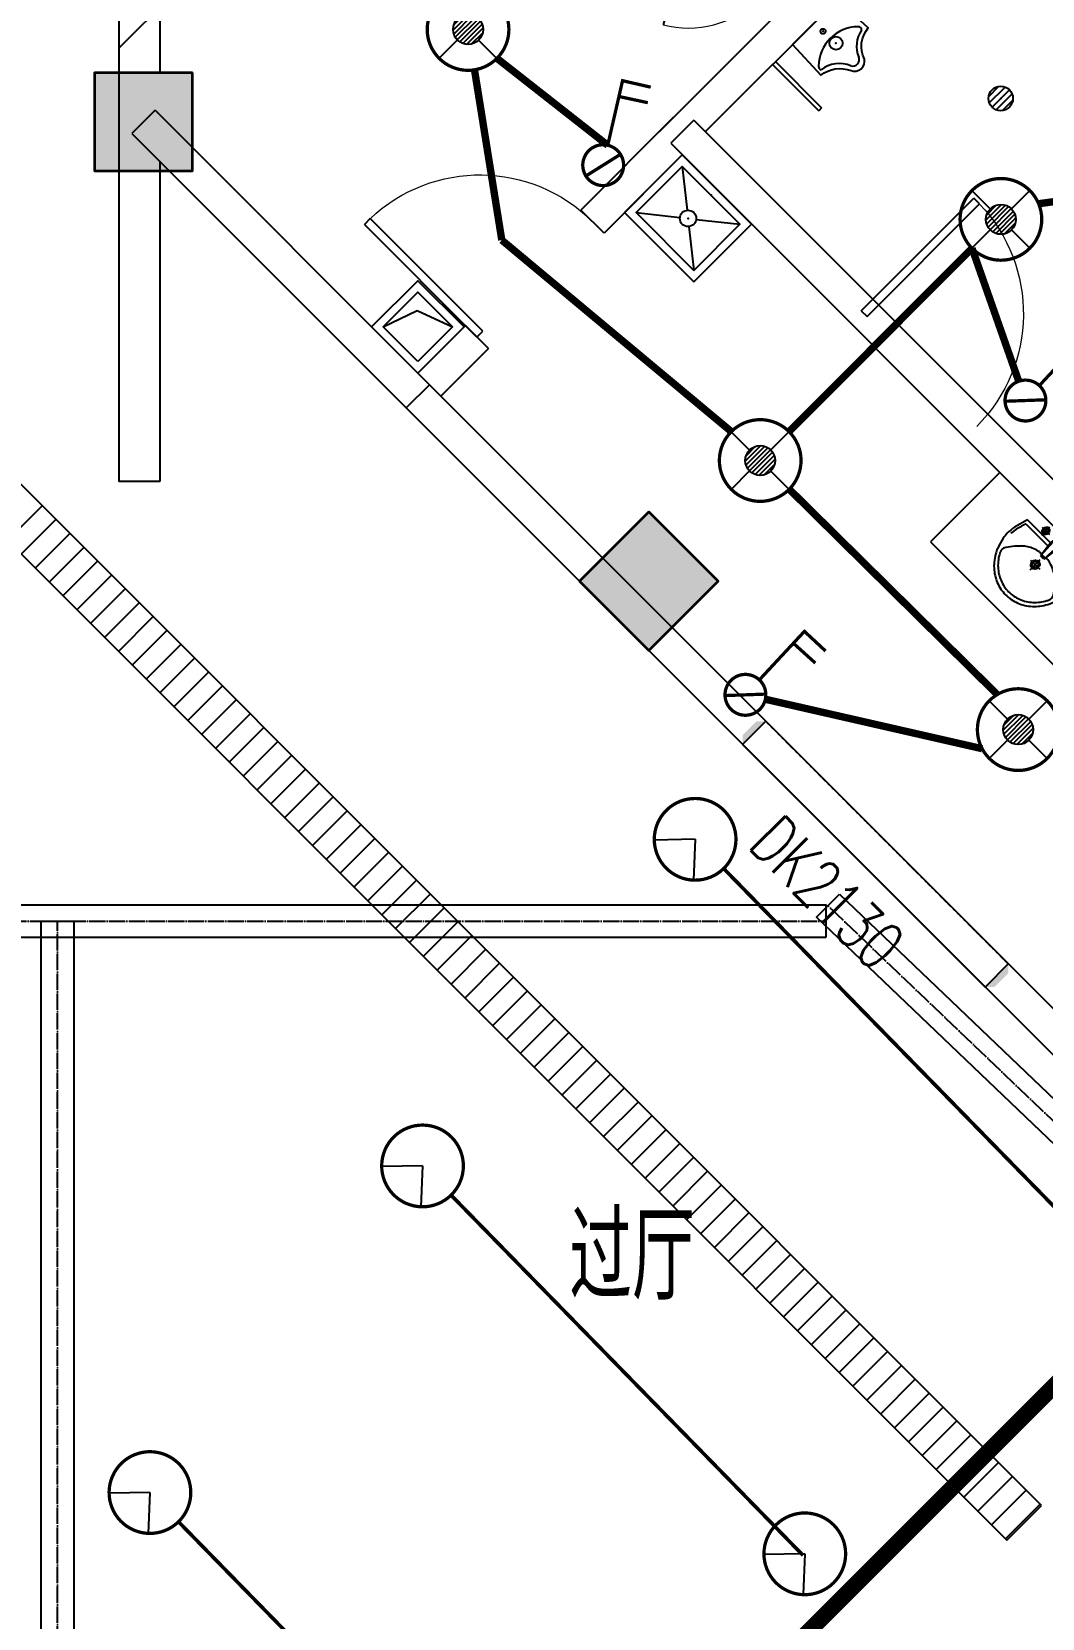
# Model space of a CAD drawing. Extents: x 815029915 to 815825525, y 579155098 to 579748855.
# Drawn here: x 815352839 to 815359026, y 579578027 to 579587735 of the extents above; entities that cross this region are included whole.
import ezdxf

# ---------------------------------------------------------------- set-up
doc = ezdxf.new("R2010")
doc.units = 0
doc.header["$LTSCALE"] = 100
doc.header["$MEASUREMENT"] = 0
doc.linetypes.add('DASH', pattern=[0.35, 0.25, -0.1])
doc.linetypes.add('DOTE', pattern=[2.42, 2, -0.2, 0.02, -0.2])
for name, color, linetype in [('COLUMN', 9, 'Continuous'), ('DIM_SYMB', 3, 'Continuous'), ('E-CAPL-1', 7, 'Continuous'), ('E-TEXT-PLAN', 7, 'Continuous'), ('E-TEXT-PLAN-DER', 7, 'Continuous'), ('LATRINE', 6, 'Continuous'), ('LVTRY', 6, 'Continuous'), ('SPACE', 7, 'Continuous'), ('WALL', 9, 'Continuous'), ('WINDOW', 4, 'Continuous'), ('WINDOW_TEXT', 7, 'Continuous'), ('zm', 1, 'Continuous'), ('电-强电平面-线缆', 3, 'Continuous'), ('电-桥架', 4, 'Continuous'), ('电动挡烟垂壁', 4, 'Continuous'), ('设备-照明', 3, 'Continuous')]:
    doc.layers.add(name, color=color, linetype=linetype)
doc.layers.add('柱填充', color=9, linetype='Continuous', lineweight=18)
doc.layers.add('砼柱', color=2, linetype='Continuous', lineweight=35)
doc.styles.add('_TCH_SPACE', font='SIMPLEX', dxfattribs={"height": 5, "bigfont": 'GBCBIG'})
doc.styles.add('_TCH_WINDOW', font='SIMPLEX', dxfattribs={"height": 3.5, "bigfont": 'GBCBIG'})
doc.styles.add('IDQSTYLE', font='txt.shx', dxfattribs={"width": 0.7, "bigfont": 'hztxt.shx'})

# ---------------------------------------------------------------- blocks, each defined once
blk = doc.blocks.new('HC000088')
at = {"color": 0}
for q in [(-1.718, -1.817), (1.718, -1.817)]:
    blk.add_line((0, 0), q, dxfattribs=at)
at = {"color": 0, "linetype": 'Continuous', "const_width": 0.2}
blk.add_lwpolyline([(2.5, 0, 0.198912), (1.768, 1.768, 0.198912), (0, 2.5, 0.198912), (-1.768, 1.768, 0.198912), (-2.5, 0, 0.198912), (-1.768, -1.768, 0.198912), (0, -2.5, 0.198912), (1.768, -1.768, 0.198912)], format="xyb", close=True, dxfattribs=at)
at = {"layer": 'E-TEXT-PLAN-DER', "color": 0, "style": 'IDQSTYLE', "width": 0.7}
blk.add_attdef('PSFHATT', (4.5, -2.5), '', height=2.5, dxfattribs=at)
blk = doc.blocks.new('*X32')
at = {"color": 0, "linetype": 'Continuous'}
for p, q in [((279.942, 223.091), (280.898, 224.047)), ((279.985, 222.851), (281.137, 224.003)), ((279.987, 223.418), (280.57, 224.002)), ((280.074, 222.657), (281.331, 223.914)), ((280.197, 222.498), (281.491, 223.791)), ((280.352, 222.369), (281.619, 223.637)), ((280.54, 222.274), (281.714, 223.449)), ((280.77, 222.222), (281.767, 223.218)), ((281.076, 222.245), (281.744, 222.913))]:
    blk.add_line(p, q, dxfattribs=at)
blk = doc.blocks.new('HC000061')
at = {"color": 0, "linetype": 'Continuous'}
for p, q in [((-0.656, 0.638), (-1.771, 1.764)), ((1.768, 1.768), (0.647, 0.647)), ((-0.655, -0.638), (-1.771, -1.764)), ((0.647, -0.647), (1.768, -1.768))]:
    blk.add_line(p, q, dxfattribs=at)
at = {"color": 0, "linetype": 'Continuous', "const_width": 0.2}
blk.add_lwpolyline([(1.768, -1.768, 0.198912), (2.5, 0, 0.198912), (1.768, 1.768, 0.198912), (0, 2.5, 0.198912), (-1.768, 1.768, 0.198912), (-2.5, 0, 0.198912), (-1.768, -1.768, 0.198912), (0, -2.5, 0.198912)], format="xyb", close=True, dxfattribs=at)
at = {"color": 0, "linetype": 'Continuous'}
blk.add_circle((0, 0), 0.915, dxfattribs=at)
blk.add_blockref('*X32', (-280.856, -223.133), dxfattribs=at)
at = {"layer": 'E-TEXT-PLAN-DER', "color": 0, "style": 'IDQSTYLE', "width": 0.7}
blk.add_attdef('PSFHATT', (4.5, -2.5), '', height=2.5, dxfattribs=at)
blk = doc.blocks.new('HC000108')
at = {"color": 0, "linetype": 'Continuous', "const_width": 0.2}
for points in [[(0.884, 2.134), (3.75, 5), (5, 3.75)], [(3.053, 4.294), (4.345, 3.038)], [(-1.25, 1.25), (1.151, 1.25)]]:
    blk.add_lwpolyline(points, dxfattribs=at)
blk.add_lwpolyline([(0.884, 0.366, 0.198912), (1.25, 1.25, 0.198912), (0.884, 2.134, 0.198912), (0, 2.5, 0.198912), (-0.884, 2.134, 0.198912), (-1.25, 1.25, 0.198912), (-0.884, 0.366, 0.198912), (0, 0, 0.198912)], format="xyb", close=True, dxfattribs=at)
at = {"layer": 'E-TEXT-PLAN-DER', "color": 0, "style": 'IDQSTYLE', "width": 0.7}
blk.add_attdef('PSFHATT', (7, 0), '', height=2.5, dxfattribs=at)
blk = doc.blocks.new('$lvtry$00000191')
at = {"color": 0}
for p, q in [((-250, -50, 0), (-39, -218.8, 0)), ((39, -218.8, 0), (250, -50, 0)), ((-250, -450, 0), (-39, -281.2, 0)), ((39, -281.2, 0), (250, -450, 0))]:
    blk.add_line(p, q, dxfattribs=at)
at = {"color": 0, "elevation": 0}
for points in [[(300, -500), (300, 0), (-300, 0), (-300, -500)], [(250, -450), (250, -50), (-250, -50), (-250, -450)]]:
    blk.add_lwpolyline(points, close=True, dxfattribs=at)
at = {"color": 0}
blk.add_circle((0, -250, 0), 50, dxfattribs=at)
for p in [(0, -50, 0), (0, -250, 0)]:
    blk.add_point(p, dxfattribs=at)
blk = doc.blocks.new('$lvtry$00000171')
for p, q in [((-74.2, 10.6), (-10.6, 74.2)), ((-69.8, -27.4), (27.4, 69.8)), ((-53, -53), (53, 53)), ((-27.4, -69.8), (69.8, 27.4)), ((10.6, -74.2), (74.2, -10.6))]:
    blk.add_line(p, q)
blk.add_circle((0, 0), 75)
blk.add_point((0, 0))
blk = doc.blocks.new('$DorLib2D$00000001')
for p, q in [((0.45, 0.975), (0.5, 0.975)), ((0.45, 0), (0.45, 0.975)), ((0.5, 0), (0.5, 0.975)), ((0.5, 0), (0.45, 0))]:
    blk.add_line(p, q)
at = {"lineweight": 13}
blk.add_arc((0.475, 0), 0.975, 91.46928, 180, dxfattribs=at)
blk = doc.blocks.new('$lvtry$00000227')
at = {"color": 0}
blk.add_line((-180.9, -233.6), (-180.9, -233.6), dxfattribs=at)
blk.add_lwpolyline([(52.9, -374.4, -0.307493), (204.8, -256.5), (195.1, 0), (-195.1, 0), (-205.1, -255.8, -0.265776), (-54.3, -365.7, 0.591279)], format="xyb", close=True, dxfattribs=at)
for centre, radius in [((-5.6, -75), 15.8), ((-0.7, -182), 40.3)]:
    blk.add_circle(centre, radius, dxfattribs=at)
for centre, radius, start, end in [((-4.8, -381.5), 244.6, 45.41426, 134.58574), ((-160.6, -223.5), 22.7, 134.58574, 206.45735), ((-200.2, -411.9), 179.3, 22.29844, 83.80425), ((198.8, -407.2), 174, 100.56764, 157.70342), ((152.7, -221.8), 20.3, 314.58574, 45.41426), ((1.2, -326.2), 39.6, 206.43535, 337.70342)]:
    blk.add_arc(centre, radius, start, end, dxfattribs=at)
for p in [(-5.6, -75), (-0.7, -182)]:
    blk.add_point(p, dxfattribs=at)
blk = doc.blocks.new('$TCHSYS$APDOOR2D')
blk.add_line((0.5, 0), (0, 0.866))
at = {"lineweight": 13}
blk.add_arc((0.5, 0), 1, 120, 180, dxfattribs=at)
blk = doc.blocks.new('$lvtry$00000192')
for p, q in [((-108.1, -66.5, 0), (-108.9, 2.9, 0)), ((110.7, -65.7, 0), (109.9, 3.7, 0)), ((-236, -86.3, 0), (-246.3, -114.4, 0)), ((-233.9, -86.3, 0), (-25.8, -86.3, 0)), ((-143.2, -32.2, 0), (-73.8, -31.4, 0)), ((-28.8, -62.5, 0), (-28.1, -68.3, 0)), ((-28.1, -68.3, 0), (-16.6, -160.3, 0)), ((-22.8, -20.9, 0), (-16.6, -160.3, 0)), ((-22, -39.7, 0), (0.7, -39.9, 0)), ((23.4, -40.2, 0), (0.7, -39.9, 0)), ((24.7, -21.5, 0), (15.1, -160.6, 0)), ((29.8, -62.5, 0), (15.1, -160.6, 0)), ((26.2, -86.3, 0), (243.8, -86.3, 0)), ((75.6, -31.5, 0), (145, -30.6, 0)), ((243.8, -86.3, 0), (272.5, -164.2, 0)), ((243.8, -86.3, 0), (263.6, -140.1, 0)), ((-255.8, -140.1, 0), (-263.7, -185.4, 0)), ((-263.7, -185.4, 0), (-263.6, -189.8, 0)), ((-255.8, -140.1, 0), (-246.3, -114.4, 0)), ((-16.9, -150.7, 0), (-0.6, -150.9, 0)), ((-16.6, -160.3, 0), (-0.7, -160.4, 0)), ((15.1, -160.6, 0), (-0.7, -160.4, 0)), ((15.7, -151.1, 0), (-0.6, -150.9, 0)), ((1.4, -262.7, 0), (0.4, -177.1, 0)), ((-41.9, -220.4, 0), (43.7, -219.4, 0))]:
    blk.add_line(p, q)
at = {"elevation": 0}
blk.add_lwpolyline([(-28.8, -62.5), (-248.5, -62.5), (-275.8, -148.5, 0.044851), (-281.1, -205.8, 0.06689), (-276.1, -244.1, 0.023023), (-256.7, -304.6, 0.044853), (-242.6, -334.1, 0.043799), (-214.1, -373.7, 0.044001), (-179.4, -407.6, 0.042834), (-138.7, -435.3, 0.043018), (-94, -455.6, 0.042273), (-46.1, -468.2, 0.042347), (3.1, -472.5, 0.04234), (52.4, -468.4, 0.042268), (100.4, -456.1, 0.043003), (145.1, -436.1, 0.042821), (186, -408.5, 0.043985), (220.9, -374.9, 0.043782), (249.6, -335.4, 0.044843), (273.6, -286, 0.059205), (283.6, -245.6, 0.030672), (287.2, -189.4, 0.04375), (283.9, -150), (283.8, -149.6), (283.6, -148.5), (256.3, -62.5), (29.8, -62.5), (30.4, -58.5), (24.7, -21.5), (0.9, -21.2), (-22.8, -20.9), (-29.4, -57.8)], format="xyb", close=True, dxfattribs=at)
for centre, radius in [((-108.5, -31.8, 0), 23.8), ((-108.5, -31.8, 0), 14.2), ((110.3, -31, 0), 23.8), ((110.3, -31, 0), 14.2), ((0.9, -219.9, 0), 28.5), ((0.9, -219.9, 0), 19)]:
    blk.add_circle(centre, radius)
for centre, radius, start, end in [((-0.5, -9.7, 0), 6.83, 79.83281, 278.78235), ((1.8, -9.8, 0), 6.83, 259.83281, 98.78235), ((-23.1, -349.9, 0), 198.8, 122.02849, 131.49065), ((-5.2, -378.4, 0), 232.4, 111.75704, 122.02849), ((8.4, -412.5, 0), 269.2, 102.18672, 111.75704), ((-37.7, -199.3, 0), 51, 92.30662, 102.18672), ((-30.5, -376.8, 0), 228.7, 87.31512, 92.30662), ((42, -361.9, 0), 216.3, 92.30662, 95.91766), ((34.8, -183.2, 0), 37.4, 84.41147, 92.30662), ((19.4, -340.6, 0), 195.5, 72.88907, 84.41147), ((-5.1, -420.2, 0), 278.8, 63.17409, 72.88907), ((41.6, -327.8, 0), 175.3, 53.24077, 63.17409), ((-199.1, -650, 0), 577.4, 47.66699, 53.24077), ((-207.9, -295.5, 0), 22, 149.54655, 185.88834), ((6.7, -421.7, 0), 271, 137.46076, 149.54655), ((185.6, -585.8, 0), 513.7, 131.49065, 137.46076), ((5.8, -425.1, 0), 273.2, 33.19376, 47.66699), ((211.1, -290.8, 0), 27.9, 352.91027, 33.19376), ((-196.6, -294.3, 0), 33.4, 185.88834, 200.4186), ((-120.7, -266.1, 0), 114.4, 200.4186, 208.98613), ((-47.7, -225.6, 0), 197.8, 208.98613, 220.72281), ((8.6, -177.2, 0), 272.1, 220.72281, 230.79199), ((6.5, -186.1, 0), 260.6, 308.89161, 318.95718), ((31.1, -207.5, 0), 228, 318.95718, 329.69276), ((131.4, -266.1, 0), 111.8, 329.69276, 339.25533), ((189.3, -288.1, 0), 49.9, 339.25533, 352.91027), ((2.4, -184.8, 0), 262.2, 230.79199, 240.61156), ((1.6, -186.2, 0), 260.7, 240.61156, 250.45902), ((4, -179.4, 0), 267.8, 250.45902, 260.14676), ((3.9, -180.1, 0), 267.2, 260.14676, 269.84607), ((3.9, -180, 0), 267.3, 269.84607, 279.54402), ((3.8, -179.4, 0), 267.9, 279.54402, 289.23076), ((6.1, -186.1, 0), 260.8, 289.23076, 299.07505), ((5.4, -184.7, 0), 262.4, 299.07505, 308.89161)]:
    blk.add_arc(centre, radius, start, end)
for p in [(0.7, -39.9, 0), (0.9, -219.9, 0)]:
    blk.add_point(p)

msp = doc.modelspace()

# ---------------------------------------------------------------- hatches: boundary and pattern name
at = {"layer": 'zm'}
for points in [[(815357191.4, 579583374.4), (815357332.8, 579583515.8), (815357276.2, 579583515.8), (815357191.4, 579583430.9)], [(815358817.7, 579582030.9), (815358676.3, 579581889.4), (815358732.8, 579581889.4), (815358817.7, 579581974.3)]]:
    msp.add_hatch(color=1, dxfattribs=at).paths.add_polyline_path(points)
at = {"layer": '柱填充', "lineweight": 18}
for points in [[(815353823.5, 579587483.7), (815353223.5, 579587483.7), (815353223.5, 579586883.7), (815353823.5, 579586883.7)], [(815356617.7, 579584796.9), (815356193.5, 579584372.6), (815356617.7, 579583948.4), (815357042, 579584372.6)]]:
    msp.add_hatch(color=250, dxfattribs=at).paths.add_polyline_path(points)

# ---------------------------------------------------------------- linework, layer by layer
at = {"color": 250}
for p, q in [((815354990.7, 579585928.5), (815355198.9, 579586028.6)), ((815355198.9, 579586028.6), (815355415, 579585928.5))]:
    msp.add_line(p, q, dxfattribs=at)
for p, q in [((815351479.4, 579585833.7), (815358809.1, 579578503.9)), ((815359021.3, 579578716), (815351903.6, 579585833.7)), ((815358809.1, 579578503.9), (815359021.3, 579578716))]:
    msp.add_line(p, q)
at = {"color": 252, "linetype": 'Continuous'}
for p, q in [((815352690.7, 579584622.4), (815352902.8, 579584834.5)), ((815352775.5, 579584537.5), (815352987.7, 579584749.6)), ((815352860.4, 579584452.7), (815353072.5, 579584664.8)), ((815352945.2, 579584367.8), (815353157.4, 579584579.9)), ((815353030.1, 579584283), (815353242.2, 579584495.1)), ((815353114.9, 579584198.1), (815353327.1, 579584410.2)), ((815353199.8, 579584113.2), (815353411.9, 579584325.4)), ((815353284.6, 579584028.4), (815353496.8, 579584240.5)), ((815353369.5, 579583943.5), (815353581.6, 579584155.7)), ((815353454.3, 579583858.7), (815353666.5, 579584070.8)), ((815353539.2, 579583773.8), (815353751.3, 579583986)), ((815353624.1, 579583689), (815353836.2, 579583901.1)), ((815353708.9, 579583604.1), (815353921, 579583816.3)), ((815353793.8, 579583519.3), (815354005.9, 579583731.4)), ((815353878.6, 579583434.4), (815354090.7, 579583646.6)), ((815353963.5, 579583349.6), (815354175.6, 579583561.7)), ((815354048.3, 579583264.7), (815354260.4, 579583476.9)), ((815354133.2, 579583179.9), (815354345.3, 579583392)), ((815354218, 579583095), (815354430.2, 579583307.1)), ((815354302.9, 579583010.2), (815354515, 579583222.3)), ((815354387.7, 579582925.3), (815354599.9, 579583137.4)), ((815354472.6, 579582840.5), (815354684.7, 579583052.6)), ((815354557.4, 579582755.6), (815354769.6, 579582967.7)), ((815354642.3, 579582670.7), (815354854.4, 579582882.9)), ((815354727.1, 579582585.9), (815354939.3, 579582798)), ((815354812, 579582501), (815355024.1, 579582713.2)), ((815354896.8, 579582416.2), (815355109, 579582628.3)), ((815354981.7, 579582331.3), (815355193.8, 579582543.5)), ((815355066.5, 579582246.5), (815355278.7, 579582458.6)), ((815355151.4, 579582161.6), (815355363.5, 579582373.8)), ((815355236.3, 579582076.8), (815355448.4, 579582288.9)), ((815355321.1, 579581991.9), (815355533.2, 579582204.1)), ((815355406, 579581907.1), (815355618.1, 579582119.2)), ((815355490.8, 579581822.2), (815355702.9, 579582034.4)), ((815355575.7, 579581737.4), (815355787.8, 579581949.5)), ((815355660.5, 579581652.5), (815355872.7, 579581864.6)), ((815355745.4, 579581567.7), (815355957.5, 579581779.8)), ((815355830.2, 579581482.8), (815356042.4, 579581694.9)), ((815355915.1, 579581398), (815356127.2, 579581610.1)), ((815355999.9, 579581313.1), (815356212.1, 579581525.2)), ((815356084.8, 579581228.3), (815356296.9, 579581440.4)), ((815356169.6, 579581143.4), (815356381.8, 579581355.5)), ((815356254.5, 579581058.5), (815356466.6, 579581270.7)), ((815356339.3, 579580973.7), (815356551.5, 579581185.8)), ((815356424.2, 579580888.8), (815356636.3, 579581101)), ((815356509, 579580804), (815356721.2, 579581016.1)), ((815356593.9, 579580719.1), (815356806, 579580931.3)), ((815356678.8, 579580634.3), (815356890.9, 579580846.4)), ((815356763.6, 579580549.4), (815356975.7, 579580761.6)), ((815356848.5, 579580464.6), (815357060.6, 579580676.7)), ((815356933.3, 579580379.7), (815357145.4, 579580591.9)), ((815357018.2, 579580294.9), (815357230.3, 579580507)), ((815357103, 579580210), (815357315.1, 579580422.1)), ((815357187.9, 579580125.2), (815357400, 579580337.3)), ((815357272.7, 579580040.3), (815357484.9, 579580252.4)), ((815357357.6, 579579955.5), (815357569.7, 579580167.6)), ((815357442.4, 579579870.6), (815357654.6, 579580082.7)), ((815357527.3, 579579785.8), (815357739.4, 579579997.9)), ((815357612.1, 579579700.9), (815357824.3, 579579913)), ((815357697, 579579616), (815357909.1, 579579828.2)), ((815357781.8, 579579531.2), (815357994, 579579743.3)), ((815357866.7, 579579446.3), (815358078.8, 579579658.5)), ((815357951.5, 579579361.5), (815358163.7, 579579573.6)), ((815358036.4, 579579276.6), (815358248.5, 579579488.8)), ((815358121.3, 579579191.8), (815358333.4, 579579403.9)), ((815358206.1, 579579106.9), (815358418.2, 579579319.1)), ((815358291, 579579022.1), (815358503.1, 579579234.2)), ((815358375.8, 579578937.2), (815358587.9, 579579149.4)), ((815358460.7, 579578852.4), (815358672.8, 579579064.5)), ((815358545.5, 579578767.5), (815358757.6, 579578979.7)), ((815358630.4, 579578682.7), (815358842.5, 579578894.8)), ((815358715.2, 579578597.8), (815358927.4, 579578809.9)), ((815358800.1, 579578513), (815359012.2, 579578725.1))]:
    msp.add_line(p, q, dxfattribs=at)
at = {"color": 250}
for points in [[(815355202.9, 579585645.7), (815354920, 579585928.5), (815355202.9, 579586211.4), (815355485.7, 579585928.5)], [(815355202.9, 579585716.4), (815354990.7, 579585928.5), (815355202.9, 579586140.7), (815355415, 579585928.5)]]:
    msp.add_lwpolyline(points, close=True, dxfattribs=at)
at = {"layer": 'COLUMN'}
for points in [[(815353223.5, 579586883.7), (815353823.5, 579586883.7), (815353823.5, 579587483.7), (815353223.5, 579587483.7)], [(815356617.7, 579583948.4), (815357042, 579584372.6), (815356617.7, 579584796.9), (815356193.5, 579584372.6)]]:
    msp.add_lwpolyline(points, close=True, dxfattribs=at)
at = {"layer": 'DIM_SYMB'}
msp.add_lwpolyline([(815358172.6, 579579333.6, 0, 0, 0), (815352088.9, 579585398.7, 0, 80, 0), (815352301.4, 579585186.9, 0, 0, 0)], format="xyseb", dxfattribs=at)
at = {"layer": 'E-CAPL-1', "color": 1, "linetype": 'Continuous', "const_width": 22.5}
for points in [[(815357075.2, 579582614.4), (815359230, 579580410.3)], [(815355406.5, 579580615.8), (815357561.2, 579578411.6)], [(815353737.7, 579578617.1), (815355892.4, 579576413)]]:
    msp.add_lwpolyline(points, dxfattribs=at)
at = {"layer": 'LATRINE'}
for p, q in [((815357374.6, 579587534.6), (815357657.5, 579587251.8)), ((815357392.3, 579587552.3), (815357675.2, 579587269.5)), ((815357675.2, 579587269.5), (815357657.5, 579587251.8))]:
    msp.add_line(p, q, dxfattribs=at)
at = {"layer": 'LVTRY'}
for p, q in [((815358766.1, 579585037), (815358341.8, 579584612.7)), ((815360533.8, 579583269.2), (815358766.1, 579585037)), ((815358341.8, 579584612.7), (815360109.6, 579582844.9))]:
    msp.add_line(p, q, dxfattribs=at)
at = {"layer": 'WALL'}
for p, q in [((815356573.9, 579590835.1), (815353373.5, 579587634.7)), ((815358483.1, 579588926), (815356680.1, 579587122.9)), ((815358377.1, 579588537), (815356963, 579587122.9)), ((815353373.5, 579587926.1), (815353373.5, 579587483.7)), ((815353623.5, 579587884.7), (815353623.5, 579587483.7)), ((815353373.5, 579587475.1), (815353373.5, 579584983.7)), ((815353594.2, 579587254.4), (815353452.8, 579587113)), ((815353594.2, 579587254.4), (815355273.6, 579585575)), ((815356767.1, 579587209.9), (815356201.4, 579586644.2)), ((815356892.2, 579587193.6), (815356750.8, 579587052.2)), ((815356892.2, 579587193.6), (815360074.2, 579584011.7)), ((815353452.8, 579587113), (815355132.2, 579585433.6)), ((815356821.5, 579586981.5), (815356342.8, 579586502.8)), ((815356750.8, 579587052.2), (815360074.2, 579583728.8)), ((815353623.5, 579586942.2), (815353623.5, 579584983.7)), ((815355494.3, 579585937.1), (815355202.9, 579585645.7)), ((815355635.7, 579585795.7), (815355344.3, 579585504.3)), ((815355273.6, 579585575), (815355132.2, 579585433.6)), ((815355273.6, 579585575), (815360223.8, 579580624.8)), ((815355132.2, 579585433.6), (815360082.4, 579580483.4))]:
    msp.add_line(p, q, dxfattribs=at)
for points in [[(815356342.8, 579586502.8), (815356201.4, 579586644.2)], [(815355635.7, 579585795.7), (815355494.3, 579585937.1)], [(815353623.5, 579584983.7), (815353373.5, 579584983.7)]]:
    msp.add_lwpolyline(points, dxfattribs=at)
at = {"layer": 'WINDOW', "linetype": 'DASH'}
for p, q in [((815357332.8, 579583515.8), (815358817.7, 579582030.9)), ((815357332.8, 579583515.8), (815358817.7, 579582030.9)), ((815357191.4, 579583374.4), (815358676.3, 579581889.4)), ((815357191.4, 579583374.4), (815358676.3, 579581889.4))]:
    msp.add_line(p, q, dxfattribs=at)
at = {"layer": 'WINDOW'}
msp.add_line((815357191.4, 579583374.4), (815358676.3, 579581889.4), dxfattribs=at)
msp.add_line((815357191.4, 579583374.4), (815358676.3, 579581889.4), dxfattribs=at)
at = {"layer": 'zm', "color": 1}
for p, q in [((815357191.4, 579583374.4), (815357332.8, 579583515.8)), ((815358817.7, 579582030.9), (815358676.3, 579581889.4))]:
    msp.add_line(p, q, dxfattribs=at)
at = {"layer": '电-强电平面-线缆', "color": 1, "linetype": 'Continuous', "const_width": 45}
for points in [[(815355684.8, 579587574.3), (815356365.5, 579587040.4)], [(815355549.9, 579587502), (815355717, 579586459.9)], [(815359003.4, 579586682.6), (815359527.8, 579586754.1)], [(815355717, 579586459.9), (815357118.2, 579585291.4)], [(815357475.7, 579585288.1), (815358595.8, 579586410)], [(815358595.8, 579586410), (815358881.4, 579585596.3)], [(815357476.8, 579584935.7), (815358750, 579583679.3)], [(815357323.8, 579583651.9), (815358657.6, 579583347.8)]]:
    msp.add_lwpolyline(points, dxfattribs=at)
at = {"layer": '电-桥架', "color": 5, "linetype": 'DOTE', "ltscale": 0.5}
for p, q in [((815389400.4, 579552130.6), (815357713.4, 579582387.3)), ((815333225.9, 579582291.5), (815357700.5, 579582291.5)), ((815352996.4, 579572312), (815352996.4, 579582291.5))]:
    msp.add_line(p, q, dxfattribs=at)
at = {"layer": '电-桥架', "ltscale": 0.5}
for points in [[(815357784.1, 579582458), (815389471.1, 579552201.3), (815389329.7, 579552059.8), (815357642.8, 579582316.5)], [(815357700.5, 579582191.5), (815333225.9, 579582191.5), (815333225.9, 579582391.5), (815357700.5, 579582391.5)], [(815353096.4, 579582291.5), (815353096.4, 579572312), (815352896.4, 579572312), (815352896.4, 579582291.5)]]:
    msp.add_lwpolyline(points, close=True, dxfattribs=at)
at = {"layer": '电动挡烟垂壁', "linetype": 'DASH', "const_width": 100}
msp.add_lwpolyline([(815360132.4, 579580483.4), (815354821.3, 579575172.3)], dxfattribs=at)
at = {"layer": '砼柱', "color": 3, "lineweight": 35}
for points in [[(815353823.5, 579587483.7), (815353223.5, 579587483.7), (815353223.5, 579586883.7), (815353823.5, 579586883.7)], [(815356617.7, 579584796.9), (815356193.5, 579584372.6), (815356617.7, 579583948.4), (815357042, 579584372.6)]]:
    msp.add_lwpolyline(points, close=True, dxfattribs=at)

# ---------------------------------------------------------------- block references
at = {"layer": 'E-TEXT-PLAN', "color": 4, "xscale": 100, "yscale": 100, "zscale": 100, "rotation": 314.3504158205063}
for p in [(815356900.5, 579582793.2), (815355231.7, 579580794.6), (815353562.9, 579578795.9), (815357571.9, 579578420.9)]:
    msp.add_blockref('HC000088', p, dxfattribs=at)
at = {"layer": 'LATRINE', "xscale": 600, "yscale": 600, "zscale": 600}
for p, rotation in [((815357071.7, 579588145.3), 135), ((815359544.9, 579585179.4), 45)]:
    msp.add_blockref('$TCHSYS$APDOOR2D', p, dxfattribs=dict(at, rotation=rotation))
at = {"layer": 'LVTRY'}
for name, p, rotation in [('$lvtry$00000227', (815357634.6, 579587794.6), 45), ('$lvtry$00000191', (815357033.7, 579586769.4), 315)]:
    msp.add_blockref(name, p, dxfattribs=dict(at, rotation=rotation))
msp.add_blockref('$lvtry$00000171', (815358771.2, 579587326.9), dxfattribs=at)
at = {"layer": 'LVTRY', "xscale": 0.9107142857142857, "yscale": 1.023255813953488, "rotation": 315}
msp.add_blockref('$lvtry$00000192', (815359140.8, 579584633.9), dxfattribs=at)
at = {"layer": 'WINDOW'}
for p, xscale, yscale, zscale, rotation in [((815355918.6, 579586220), 1000.000000081643, -1000, 1000.000000081643, 225.0000000000007), ((815358271.1, 579585673.4), -1000, 1000, 1000, 315.0000000000008)]:
    msp.add_blockref('$DorLib2D$00000001', p, dxfattribs=dict(at, xscale=xscale, yscale=yscale, zscale=zscale, rotation=rotation))
at = {"layer": '设备-照明', "xscale": 100, "yscale": 100, "zscale": 100}
for p in [(815355510.4, 579587748.9), (815358772.5, 579586586.9), (815357298.9, 579585111.3), (815358878.5, 579583464.7)]:
    msp.add_blockref('HC000061', p, dxfattribs=at)
at = {"layer": '设备-照明'}
for p, xscale, yscale, zscale, rotation in [((815356404, 579586812.7), 100, 100, 100, 32.07415426755468), ((815358927.3, 579585353.4), 99.99999999999999, 99.99999999999999, 99.99999999999999, 2.075472725566506), ((815357213, 579583552.5), 99.99999999999999, 99.99999999999999, 99.99999999999999, 2.075472725566506)]:
    msp.add_blockref('HC000108', p, dxfattribs=dict(at, xscale=xscale, yscale=yscale, zscale=zscale, rotation=rotation))

# ---------------------------------------------------------------- texts
at = {"layer": 'SPACE', "style": '_TCH_SPACE'}
msp.add_text('过厅', height=533.33, dxfattribs=at).set_placement((815356130.3, 579579974))
at = {"layer": 'WINDOW_TEXT', "style": '_TCH_WINDOW', "width": 0.705882}
msp.add_text('DK2130', height=297.5, rotation=315, dxfattribs=at).set_placement((815357217, 579582749.5))

doc.saveas('drawing.dxf')
